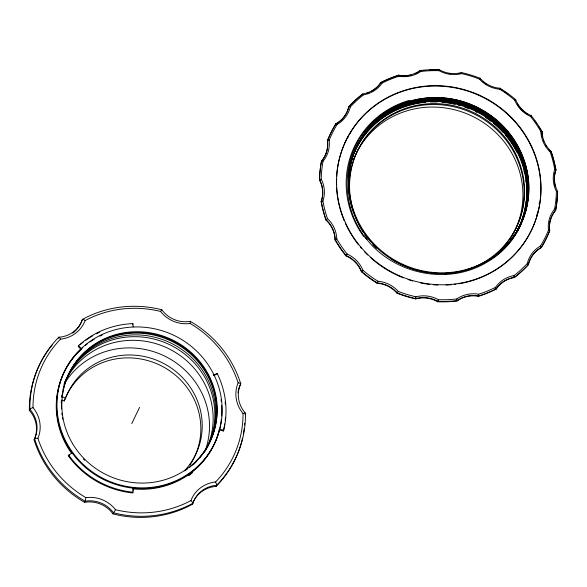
<?xml version="1.0" encoding="UTF-8"?>
<svg xmlns="http://www.w3.org/2000/svg" width="587" height="587" viewBox="0 0 587 587"><rect width="100%" height="100%" fill="white"/><g stroke="black" fill="none" stroke-linecap="round" stroke-linejoin="round"><path stroke-width="0.88" d="M527.764 193.879L527.852 190.694A90.655 86.971 26.5 0 0 505.025 130.916M527.419 194.605L527.361 195.713A90.655 87.037 25.9 0 1 518.196 229.246L517.015 231.454M527.053 196.344L527.111 195.244A90.655 87.037 26 0 0 521.337 159.935L520.632 158.226M528.087 194.18L527.786 197.936M528.395 193.549L528.095 197.291A90.655 87.045 25.5 0 1 517.558 230.163L516.876 231.344A90.655 87.045 25.3 0 1 433.529 273.153M132.97 490.512L133.432 488.164L132.794 492.955A87.478 83.875 25.6 0 1 68.261 455.776L72.018 452.782L71.673 453.502A83.244 79.817 25.6 0 1 81.38 349.236M439.392 69.736L439.171 70.689A118.523 113.636 25.6 0 0 420.806 71.482A29.629 28.411 25.6 0 1 398.918 76.222A118.523 113.636 25.6 0 0 382.137 83.061A29.629 28.411 25.6 0 1 363.478 94.874A118.523 113.636 25.6 0 0 350.3 106.966A29.629 28.411 25.6 0 1 337.121 124.415A118.523 113.636 25.6 0 0 329.146 140.308A29.629 28.411 25.6 0 1 323.033 161.293A118.523 113.636 25.6 0 0 321.206 179.064A29.629 28.411 25.6 0 1 322.916 201.055A118.523 113.636 25.6 0 0 327.458 218.562A29.629 28.411 25.6 0 1 336.769 238.909A118.523 113.636 25.6 0 0 347.144 254.039A29.629 28.411 25.6 0 1 362.927 270.284A118.523 113.636 25.6 0 0 377.881 281.21A29.629 28.411 25.6 0 1 398.243 291.394A118.523 113.636 25.6 0 0 415.963 296.809A29.629 28.411 25.6 0 1 438.452 299.7A118.523 113.636 25.6 0 0 456.803 298.944A29.629 28.411 25.6 0 1 478.706 294.204A118.523 113.636 25.6 0 0 495.479 287.359A29.629 28.411 25.6 0 1 514.139 275.552A118.523 113.636 25.6 0 0 527.309 263.453A29.629 28.411 25.6 0 1 540.495 246.012A118.523 113.636 25.6 0 0 548.471 230.119A29.629 28.411 25.6 0 1 554.583 209.133A118.523 113.636 25.6 0 0 556.41 191.362A29.629 28.411 25.6 0 1 554.708 169.372A118.523 113.636 25.6 0 0 550.158 151.857A29.629 28.411 25.6 0 1 540.854 131.517A118.523 113.636 25.6 0 0 530.472 116.387A29.629 28.411 25.6 0 1 514.689 100.142A118.523 113.636 25.6 0 0 499.735 89.209A29.629 28.411 25.6 0 1 479.374 79.032A118.523 113.636 25.6 0 0 461.653 73.617A29.629 28.411 25.6 0 1 439.164 70.719L439.171 70.689M348.385 176.797L348.539 175.197A90.655 86.795 25.6 0 1 359.024 142.421L359.706 141.247A90.655 86.803 26 0 1 381.91 116.615M527.559 200.776C529.188 187.341 527.493 173.561 522.885 160.86A90.655 86.993 26.4 0 0 510.624 137.674L508.298 134.614M348.751 173.525L348.693 174.053A90.655 86.832 24.9 0 0 348.414 176.716M348.964 171.94L349.199 170.362M527.119 203.975L527.353 202.376M500.014 88.241L499.735 89.209M160.552 311.44A105.821 101.463 25.6 0 0 85.137 320.561A31.038 29.761 25.6 0 1 60.454 339.176A105.821 101.463 25.6 0 0 33.004 407.649A31.038 29.761 25.6 0 1 37.928 438.313A105.821 101.463 25.6 0 0 85.893 497.659A31.038 29.761 25.6 0 1 115.5 509.707A105.821 101.463 25.6 0 0 190.914 500.586A31.038 29.761 25.6 0 1 215.598 481.971A105.821 101.463 25.6 0 0 243.047 413.497A31.038 29.761 25.6 0 1 238.124 382.834A105.821 101.463 25.6 0 0 190.151 323.488L190.393 321.324M85.9 497.659L85.086 501.195A108.639 104.17 25.6 0 1 34.604 438.797A28.22 27.053 25.6 0 0 29.871 409.315A108.639 104.17 25.6 0 1 58.751 337.276A28.22 27.053 25.6 0 0 82.481 319.372A108.639 104.17 25.6 0 1 161.829 309.775A28.22 27.053 25.6 0 0 190.291 321.36A108.639 104.17 25.6 0 1 240.758 383.795A28.22 27.053 25.6 0 0 245.491 413.285A108.639 104.17 25.6 0 1 216.61 485.324L216.089 486.403A28.22 27.053 25.6 0 0 192.36 504.306A108.639 104.17 25.6 0 1 113.012 513.904A28.22 27.053 25.6 0 0 84.55 502.318A108.639 104.17 25.6 0 1 34.083 439.883A28.22 27.053 25.6 0 0 29.35 410.394A108.639 104.17 25.6 0 1 52.294 344.936M437.924 300.852L437.748 301.777A28.22 27.053 25.6 0 0 415.699 298.937A119.931 114.993 25.6 0 1 397.083 293.251A28.22 27.053 25.6 0 0 377.118 283.264A119.931 114.993 25.6 0 1 361.409 271.781A28.22 27.053 25.6 0 0 345.934 255.859A119.931 114.993 25.6 0 1 335.03 239.958A28.22 27.053 25.6 0 0 325.91 220.015A119.931 114.993 25.6 0 1 321.126 201.62A28.22 27.053 25.6 0 0 319.46 180.062A119.931 114.993 25.6 0 1 321.375 161.388A28.22 27.053 25.6 0 0 327.363 140.814L327.539 140.454A119.931 114.993 25.6 0 1 335.918 123.762A28.22 27.053 25.6 0 0 348.847 106.651A119.931 114.993 25.6 0 1 362.685 93.942L363.478 94.874M526.554 207.145L526.847 205.56M525.864 210.293L526.223 208.723M377.25 282.721L377.118 283.264L377.881 281.21M438.445 299.737L437.946 301.351A119.931 114.993 25.6 0 0 457.2 300.617A28.22 27.053 25.6 0 1 478.669 295.965A119.931 114.993 25.6 0 0 496.294 288.775A28.22 27.053 25.6 0 1 514.594 277.203A119.931 114.993 25.6 0 0 528.425 264.495A28.22 27.053 25.6 0 1 541.353 247.391A119.931 114.993 25.6 0 0 549.733 230.691A28.22 27.053 25.6 0 1 555.72 210.117A119.931 114.993 25.6 0 0 557.643 191.45L556.403 191.362M551.2 151.461L551.017 151.857A119.931 114.993 25.6 0 1 555.801 170.252A28.22 27.053 25.6 0 0 555.375 186.659M515.518 100.084L515.702 99.695A119.931 114.993 25.6 0 0 499.985 88.241A28.22 27.053 25.6 0 1 480.019 78.254A119.931 114.993 25.6 0 0 461.404 72.575A28.22 27.053 25.6 0 1 439.355 69.736A119.931 114.993 25.6 0 0 420.072 70.535A28.22 27.053 25.6 0 1 398.602 75.18A119.931 114.993 25.6 0 0 380.978 82.371A28.22 27.053 25.6 0 1 362.685 93.942L362.509 94.302A119.931 114.993 25.6 0 0 348.671 107.017A28.22 27.053 25.6 0 1 335.749 124.121A119.931 114.993 25.6 0 0 327.363 140.814L327.839 141.034M515.694 99.724L515.702 99.709A28.22 27.053 25.6 0 0 531.169 115.654A119.931 114.993 25.6 0 1 542.072 131.547A28.22 27.053 25.6 0 0 551.193 151.497A119.931 114.993 25.6 0 1 555.97 169.885A28.22 27.053 25.6 0 0 557.643 191.45L557.467 191.81A119.931 114.993 25.6 0 1 555.551 210.484A28.22 27.053 25.6 0 0 549.564 231.051A119.931 114.993 25.6 0 1 541.177 247.751A28.22 27.053 25.6 0 0 528.256 264.854A119.931 114.993 25.6 0 1 514.417 277.563A28.22 27.053 25.6 0 0 496.118 289.142A119.931 114.993 25.6 0 1 478.493 296.325A28.22 27.053 25.6 0 0 457.031 300.977A119.931 114.993 25.6 0 1 437.748 301.777L437.924 301.395A28.22 27.053 25.6 0 0 415.875 298.578A119.931 114.993 25.6 0 1 397.252 292.891A28.22 27.053 25.6 0 0 377.287 282.905A119.931 114.993 25.6 0 1 361.585 271.421A28.22 27.053 25.6 0 0 346.103 255.499A119.931 114.993 25.6 0 1 335.199 239.599A28.22 27.053 25.6 0 0 326.078 219.655A119.931 114.993 25.6 0 1 321.302 201.26A28.22 27.053 25.6 0 0 319.636 179.703A119.931 114.993 25.6 0 1 321.551 161.029A28.22 27.053 25.6 0 0 327.539 140.454A1.453 0.389 7.4 0 1 329.138 140.322M161.843 309.738L160.552 311.44A31.038 29.761 25.6 0 0 190.151 323.488M520.757 223.882L518.336 229.011A90.655 87.045 25.6 0 1 516.112 233.164A90.655 87.052 25.4 0 1 515.276 234.573M531.749 116.952A119.931 114.993 25.6 0 0 530.993 116.013L531.154 115.61M480.019 78.254L479.843 78.621A28.22 27.053 25.6 0 0 480.782 79.649M520.053 225.437L519.077 227.485A90.655 87.037 25.2 0 1 508.041 244.199M58.23 338.354L58.751 337.276M29.35 410.394L29.871 409.315M78.526 345.736L78.181 346.455L81.116 349.47L81.468 348.751L78.526 345.736A87.478 83.875 25.6 0 1 132.919 323.62L133.161 326.893M34.083 439.883L34.604 438.797M61.738 400.055L64.188 400.994L65.575 398.103A70.968 68.048 25.6 0 1 167.889 365.862A70.968 68.048 25.6 0 1 184.347 470.906M132.574 324.347L132.919 323.62M84.55 502.318L85.071 501.239A28.22 27.053 25.6 0 1 113.533 512.818A108.639 104.17 25.6 0 0 192.881 503.22A28.22 27.053 25.6 0 1 216.61 485.324A2.928 0.646 65.6 0 0 215.576 482.015M131.789 423.587L139.552 407.393M113.012 513.904L115.5 509.707M335.918 123.762L336.072 124.635M216.83 374.168L217.175 373.442L213.404 375.122M189.939 474.795L190.768 473.063M240.758 383.795L240.237 384.881A28.22 27.053 25.6 0 0 237.977 392.857M223.684 430.278L219.597 429.207L219.252 429.926L223.339 431.005L223.684 430.278A87.478 83.875 25.6 0 0 217.175 373.442M192.36 504.306L192.881 503.22A2.928 0.741 41.4 0 0 190.9 500.645M244.97 414.363L245.491 413.285A2.928 0.528 -20.1 0 0 243.025 413.564M415.119 73.632A28.22 27.053 25.6 0 0 419.896 70.895L420.101 70.499M439.362 69.721L439.179 70.095A119.931 114.993 25.6 0 0 429.508 70.11M461.228 72.935L461.492 72.568L461.653 73.617M499.808 88.6L499.992 88.226M528.425 264.495L527.434 264.678M518.871 227.866L518.769 228.072A90.655 87.052 25.7 0 1 515.724 233.567M356.419 147.425L356.316 147.63A90.655 86.803 25.2 0 0 352.501 156.413M517.661 230.324L517.888 229.884A90.655 87.052 25.4 0 0 527.067 196.344M517.426 230.772L516.222 232.958M516.523 232.327L516.765 231.894M517.257 230.794L516.567 231.99A90.655 87.045 25.4 0 1 504.805 247.465M515.775 233.31L516.523 232.07A90.655 87.045 25.6 0 0 527.691 198.553M515.584 233.619L515.004 234.543A90.655 87.037 25.2 0 1 507.285 244.786M398.624 75.151L398.434 75.54A119.931 114.993 25.6 0 0 380.809 82.73A28.22 27.053 25.6 0 1 371.732 91.117M398.243 291.394L397.083 293.251L397.568 292.671M479.374 79.032L480.005 78.218M347.144 254.039L345.934 255.859L346.579 255.169M530.472 116.387L531.14 115.617M376.619 121.692L377.456 120.981A90.655 86.876 26.5 0 1 438.012 100.715M497.255 254.465L497.666 254.12M496.837 254.802L495.567 255.8M494.32 256.695L494.753 256.372M381.91 116.622L384.977 114.443A90.655 86.832 26.3 0 1 408.339 103.275L411.193 102.461M493.454 257.333L493.887 257.018M491.701 258.573L492.141 258.265M362.927 270.284L361.409 271.781L362.157 271.473M514.689 100.142L515.672 99.643M68.261 455.776L69.626 454.866M327.465 218.562L325.91 220.015L326.688 219.736M550.158 151.864L551.171 151.409M213.815 375.511L216.075 374.506M541.603 132.038L542.065 131.459L540.884 131.51M398.793 106.115L400.312 105.484M403.518 106.108L405.25 105.506M405.632 104.699L408.031 103.928A90.655 86.92 26.6 0 1 472.733 108.059M406.505 103.261L408.075 102.769M465.308 270.299L468.162 269.47A90.655 87.008 24.9 0 0 491.554 258.236L495.098 255.653A90.655 87.045 25.8 0 0 527.486 201.979L528.014 198.274A90.655 87.008 26.3 0 0 524.903 163.56M411.582 101.654L412.925 101.302M336.769 238.909L335.03 239.958L335.94 239.98M321.214 179.064L319.46 180.062L320.157 180.114M416.08 100.773C439.421 95.997 464.434 100.825 484.517 113.577M555.5 170.289L555.97 169.885A1.453 0.389 4.9 0 0 554.7 169.379M549.256 231.08L549.733 230.691A1.453 0.396 7.3 0 0 548.478 230.104M420.131 70.484L420.813 71.482M438.012 100.766L441.292 100.957M441.248 101.037L442.393 101.133M433.419 273.072L429.559 272.662M443.434 98.968L447.287 99.386M443.112 99.607L446.978 100.025M554.994 210.381L555.72 210.117A1.453 0.411 25.7 0 0 554.583 209.141M452.232 100.084L448.417 99.452A90.655 86.825 26.3 0 0 381.44 116.453L378.498 118.809A90.655 86.795 25.8 0 0 361.607 137.982L360.095 140.432A90.655 86.803 25.3 0 0 348.972 173.862A90.655 86.81 25.1 0 0 352.574 209.28L353.528 212.098M62.303 396.849L65.575 398.103M322.08 202.009L321.126 201.62L321.302 201.26A1.453 0.389 4.9 0 1 322.916 201.055M472.711 108.111L476.453 109.879A90.655 86.971 26.5 0 1 503.998 130.659L504.739 131.517A90.655 87.037 26 0 1 527.566 191.325L527.456 194.517A90.655 87.045 25.7 0 1 518.585 228.468L518.46 228.717A90.655 87.015 24.9 0 1 515.415 234.198M477.062 111.185L480.283 112.924M540.502 247.384L541.353 247.391A1.453 0.389 46.5 0 0 540.488 246.019M395.484 261.398L394.237 260.687M481.325 110.752L482.558 111.464A90.655 86.971 26.5 0 1 508.621 133.961L510.947 137.042A90.655 87.008 26.3 0 1 523.208 160.222L524.132 163.039M481.002 111.383L481.942 111.919M394.193 260.767L391.61 259.212M482.213 112.183L483.16 112.741M495.032 288.488L496.118 289.142L496.294 288.775A1.453 0.389 48.9 0 0 495.479 287.351M484.701 113.687L484.796 113.746A90.655 86.935 26.6 0 1 504.277 130.05L505.055 130.894M322.021 161.946L321.551 161.029A1.453 0.411 25.7 0 1 323.041 161.293M348.883 107.208L348.847 106.651A1.453 0.404 28.2 0 1 350.3 106.981M501.349 129.096L503.595 131.481M398.676 75.151L398.918 76.222M371.314 242.138L368.805 239.203M513.669 276.697L514.417 277.563L514.139 275.552M366.978 239.628C394.882 274.804 449.187 285.649 487.665 261.751C521.828 242.189 537.787 197.357 523.964 160.53A90.655 86.92 25.6 0 0 483.937 111.354C448.263 88.644 396.797 94.309 368.717 126.587C340.174 157.162 340.475 207.893 366.978 239.628L364.226 236.062M368.152 238.263L365.811 235.211M456.473 300.265L457.031 300.977L456.811 298.944M380.963 82.994L380.978 82.371A1.453 0.374 48.9 0 1 382.137 83.083M520.948 157.595L521.623 159.297M522.151 162.394L521.278 160.024A90.655 86.957 26.6 0 0 503.573 131.503M523.964 160.53L524.873 163.391M352.538 209.368L352.127 208.033A90.655 86.803 25.2 0 1 349.001 173.414L349.507 169.709A90.655 86.876 26.5 0 1 443.434 98.88M478.258 295.547L478.493 296.325L478.706 294.263M415.464 297.954L415.699 298.937L415.97 296.839M345.039 142.604A102.996 98.755 25.6 0 1 345.853 141.041M347.563 137.96A102.996 98.755 25.6 0 1 348.465 136.441M349.889 133.667A102.996 98.755 25.6 0 1 350.835 132.17M539.402 202.39A102.996 98.755 25.6 0 1 539.159 204.144M537.692 211.958A102.996 98.755 25.6 0 1 536.826 215.385M349.426 179.791A88.182 84.55 25.6 0 1 472.264 113.086A88.182 84.55 25.6 0 1 500.418 250.135M497.233 253.158A88.182 84.55 25.6 0 1 495.876 254.354M490.923 258.317A88.182 84.55 25.6 0 1 485.361 262.081M349.647 196.41A88.182 84.55 25.6 0 1 349.463 194.649M483.292 112.821A90.655 86.92 25.6 0 1 523.266 161.961A90.655 87.052 25.6 0 1 519.202 227.206M363.448 232.525A88.182 84.55 25.6 0 1 399.938 110.495A88.182 84.55 25.6 0 1 520.537 165.857A88.182 84.55 25.6 0 1 452.137 273.234M446.758 273.806A88.182 84.55 25.6 0 1 444.953 273.931M376.502 248.382A88.182 84.55 25.6 0 1 372.796 244.588M367.389 238.131A88.182 84.55 25.6 0 1 364.872 234.661M405.624 104.677A90.655 86.832 26.3 0 0 376.957 120.959L374.587 123.087A90.655 86.803 26 0 0 358.708 143.074L357.05 146.141A90.655 86.795 25.8 0 0 351.224 160.684M348.355 174.787A90.655 86.795 25.8 0 1 348.553 173.202M476.659 110.833A90.655 86.993 26.5 0 1 520.72 158.343M441.211 100.905A90.655 86.876 26.5 0 1 476.314 110.642M404.245 105.763A90.655 86.803 26 0 0 356.221 147.814L354.533 151.402A90.655 86.795 25.6 0 0 352.728 155.849M513.177 237.522A90.655 87.052 25.7 0 1 511.328 240.112M509.369 242.651A90.655 87.052 25.7 0 1 508.349 243.898M348.891 170.626A90.655 86.832 24.9 0 1 349.17 169.049M351.973 158.211A90.655 86.832 24.9 0 1 354.841 150.756L356.529 147.176A90.655 86.795 25.5 0 1 376.927 121.061L377.771 120.335A90.655 86.803 26 0 1 438.328 100.164L441.593 100.318A90.655 86.869 26.5 0 1 503.829 130.659M503.917 130.784A90.655 86.957 26.6 0 1 527.397 194.891M515.716 233.714A90.655 87.045 25.5 0 1 514.88 235.086M512.231 239.1A90.655 87.045 25.5 0 1 511.292 240.399M509.347 242.952A90.655 87.045 25.5 0 1 508.335 244.199M405.257 105.528A90.655 86.817 26.2 0 1 476.615 110.98M479.784 112.66A90.655 86.817 26.2 0 1 500.953 128.692M522.254 162.753A90.655 86.957 26.6 0 1 519.884 225.724M512.194 239.379A90.655 87.045 25.6 0 1 511.262 240.692M350.116 164.705A90.376 86.656 25.6 0 1 474.069 110.459A90.376 86.656 25.6 0 1 510.961 240.699M525.46 206.125A90.376 86.597 24.7 0 1 518.116 228.886M349.999 164.793A90.376 86.597 24.7 0 1 350.424 163.259M351.364 160.207A90.376 86.597 24.7 0 1 425.597 102.307M430.513 101.984A90.376 86.597 24.7 0 1 437.095 101.969M442.033 102.27A90.376 86.597 24.7 0 1 455.079 104.347M458.293 105.154A90.376 86.597 24.7 0 1 459.892 105.594M464.633 107.105A90.376 86.597 24.7 0 1 469.292 108.859M475.353 111.589A90.376 86.597 24.7 0 1 476.842 112.33M485.449 117.356A90.376 86.597 24.7 0 1 490.871 121.193M493.469 123.255A90.376 86.597 24.7 0 1 503.081 132.361M505.275 134.841A90.376 86.597 24.7 0 1 517.125 152.605M524 170.912A90.376 86.597 24.7 0 1 524.389 172.49M525.864 180.458A90.376 86.597 24.7 0 1 526.062 182.065M526.378 185.279A90.376 86.597 24.7 0 1 526.429 198.157M526.128 201.356A90.376 86.597 24.7 0 1 525.937 202.955M353.029 160.926A88.182 84.55 25.6 0 1 472.161 116.145A88.182 84.55 25.6 0 1 511.255 237.236M486.307 84.154A28.22 27.053 25.6 0 1 482.837 81.593M421.092 70.756A119.931 114.993 25.6 0 1 424.687 70.411M500.843 89.246A119.931 114.993 25.6 0 1 501.87 89.906M504.915 91.932A119.931 114.993 25.6 0 1 507.894 94.045M534.676 120.797A119.931 114.993 25.6 0 1 536.775 123.754M538.771 126.77A119.931 114.993 25.6 0 1 541.896 131.906A28.22 27.053 25.6 0 0 542.564 137.365M411.12 75.055A28.22 27.053 25.6 0 1 399.813 75.767M459.892 73.272A28.22 27.053 25.6 0 1 458.528 73.544M449.98 73.72A28.22 27.053 25.6 0 1 448.549 73.5M369.201 92.372A28.22 27.053 25.6 0 1 366.567 93.355M551.017 151.857A28.22 27.053 25.6 0 1 549.05 149.861M546.453 146.486A28.22 27.053 25.6 0 1 545.697 145.268M543.819 141.416A28.22 27.053 25.6 0 1 543.327 140.088M527.236 114.054A28.22 27.053 25.6 0 1 517.316 103.848M335.911 123.747A1.453 0.389 46.5 0 1 337.129 124.415M527.317 263.446A1.453 0.418 28.2 0 1 528.447 264.502M465.014 270.365A90.655 87.008 24.9 0 1 395.19 261.296M428.972 272.647A90.655 86.905 24.6 0 1 352.64 209.618M447.213 99.291A90.655 86.876 26.5 0 1 508.239 133.359M508.247 133.498A90.655 86.957 26.6 0 1 528.073 194.18M524.147 162.907A90.655 87.045 25.9 0 1 518.042 229.392M500.564 251.574A90.655 87.045 25.4 0 1 495.611 255.727M502.854 249.446A90.655 87.037 25.2 0 1 498.077 253.767M491.172 258.977A90.655 87.037 25.2 0 1 489.822 259.872M350.094 165.637A90.655 86.795 25.4 0 1 381.528 116.879M381.249 117.106A90.655 86.795 25.6 0 1 442.737 99.607M410.856 102.542A90.655 86.832 26.3 0 1 480.577 111.222M447.485 100.172A90.655 86.92 26.6 0 1 508.254 134.658M483.695 111.192A90.655 87.045 25.8 0 1 528.432 193.284M336.608 176.217A102.996 98.755 25.6 0 1 436.09 86.018A102.996 98.755 25.6 0 1 540.223 177.773A102.996 98.755 25.6 0 1 458.689 283.792M455.996 284.189A102.996 98.755 25.6 0 1 454.199 284.416M451.484 284.702A102.996 98.755 25.6 0 1 446.039 285.055M437.836 285.055A102.996 98.755 25.6 0 1 433.279 284.776M429.64 284.409A102.996 98.755 25.6 0 1 420.6 282.941M412.683 280.99A102.996 98.755 25.6 0 1 408.002 279.529M403.401 277.856A102.996 98.755 25.6 0 1 370.412 257.495M367.741 254.993A102.996 98.755 25.6 0 1 364.527 251.742M361.46 248.36A102.996 98.755 25.6 0 1 360.271 246.966M358.547 244.845A102.996 98.755 25.6 0 1 345.325 223.221M344.239 220.741A102.996 98.755 25.6 0 1 336.571 187.752M336.454 185.088A102.996 98.755 25.6 0 1 336.476 178.874M363.647 236.451A92.819 88.931 24.7 0 1 409.403 100.333M219.465 429.031A83.244 79.817 25.6 0 1 132.669 488.839M63.029 389.841A78.306 75.085 25.6 0 1 172.431 341.678A78.306 75.085 25.6 0 1 199.653 457.911M196.682 461.228A78.306 75.085 25.6 0 1 192.925 464.911M61.231 402.689A78.306 75.085 25.6 0 1 61.341 400.958M61.789 396.651A78.306 75.085 25.6 0 1 62.039 394.934M64.137 384.199A78.306 75.085 25.6 0 1 163.817 355.671A78.306 75.085 25.6 0 1 205.186 450.801M64.188 400.994A70.968 68.048 25.6 0 1 161.352 365.87A70.968 68.048 25.6 0 1 190.012 464.911M80.023 344.811A87.478 83.875 25.6 0 1 83.2 342.199M85.841 340.225A87.478 83.875 25.6 0 1 92.775 335.742M96.415 333.761A87.478 83.875 25.6 0 1 99.394 332.301M225.137 402.198A87.478 83.875 25.6 0 1 225.32 404.01M225.452 417.621A87.478 83.875 25.6 0 1 225.21 420.329M224.74 423.917A87.478 83.875 25.6 0 1 223.339 431.005M133.139 492.229A87.478 83.875 25.6 0 1 68.606 455.05M221.358 419.25A83.244 79.817 25.6 0 1 102.307 478.897A83.244 79.817 25.6 0 1 82.84 347.519M85.35 345.405A83.244 79.817 25.6 0 1 87.294 343.894M89.958 341.972A83.244 79.817 25.6 0 1 94.111 339.293M99.9 336.124A83.244 79.817 25.6 0 1 102.145 335.052M221.028 399.6A83.244 79.817 25.6 0 1 221.24 401.237M221.629 405.331A83.244 79.817 25.6 0 1 221.644 415.985M61.921 397.648A78.306 75.085 25.6 0 1 175.601 342.434A78.306 75.085 25.6 0 1 189.381 467.487M187.348 469.035A78.306 75.085 25.6 0 1 185.265 470.517M84.645 460.252A78.306 75.085 25.6 0 1 83.376 458.968M62.736 419.191A78.306 75.085 25.6 0 1 62.442 417.489M62.075 414.936A78.306 75.085 25.6 0 1 61.877 413.226M61.562 408.904A78.306 75.085 25.6 0 1 61.628 401.104M242.497 438.151A108.639 104.17 25.6 0 1 216.089 486.403M244.706 423.256A108.639 104.17 25.6 0 1 244.566 425.025M244.185 428.554A108.639 104.17 25.6 0 1 243.378 433.808M72.656 333.13A28.22 27.053 25.6 0 0 81.96 320.458L82.481 319.372A2.928 0.866 41.6 0 1 85.144 320.546M64.056 384.368A78.306 75.085 25.6 0 1 167.207 343.571A78.306 75.085 25.6 0 1 207.218 447.36M64.35 384.162A78.306 75.085 25.6 0 1 170.802 343.028A78.306 75.085 25.6 0 1 204.393 452.049M34.516 438.79A2.928 0.778 3.6 0 1 37.928 438.313M29.798 409.337A2.928 0.653 -20.6 0 1 33.026 407.62M58.737 337.246A2.928 0.646 65.6 0 1 60.461 339.176M238.117 382.871A2.928 0.778 3.6 0 1 240.824 383.803M64.636 382.519A78.306 75.085 25.6 0 1 166.701 347.731A78.306 75.085 25.6 0 1 206.917 447.94M363.294 230.405A90.655 86.92 25.6 0 0 518.915 227.631A90.655 86.92 25.6 0 0 434.219 97.596A90.655 86.92 25.6 0 0 363.294 230.405M353.543 237.375A102.996 98.755 25.6 0 0 530.266 232.577A102.996 98.755 25.6 0 0 432.619 85.687A102.996 98.755 25.6 0 0 353.543 237.375M189.374 475.044A2.825 0.382 -36.9 0 0 192.595 472.227A2.825 0.382 -36.9 0 0 189.036 474.465A2.825 0.382 -36.9 0 0 189.374 475.044M70.638 449.554A83.244 79.817 25.6 0 0 213.47 445.672A83.244 79.817 25.6 0 0 134.548 326.959A83.244 79.817 25.6 0 0 70.638 449.554M72.605 443.684A78.306 75.085 25.6 0 0 207.204 446.78A78.306 75.085 25.6 0 0 138.84 331.721A78.306 75.085 25.6 0 0 72.605 443.684"/></g></svg>
